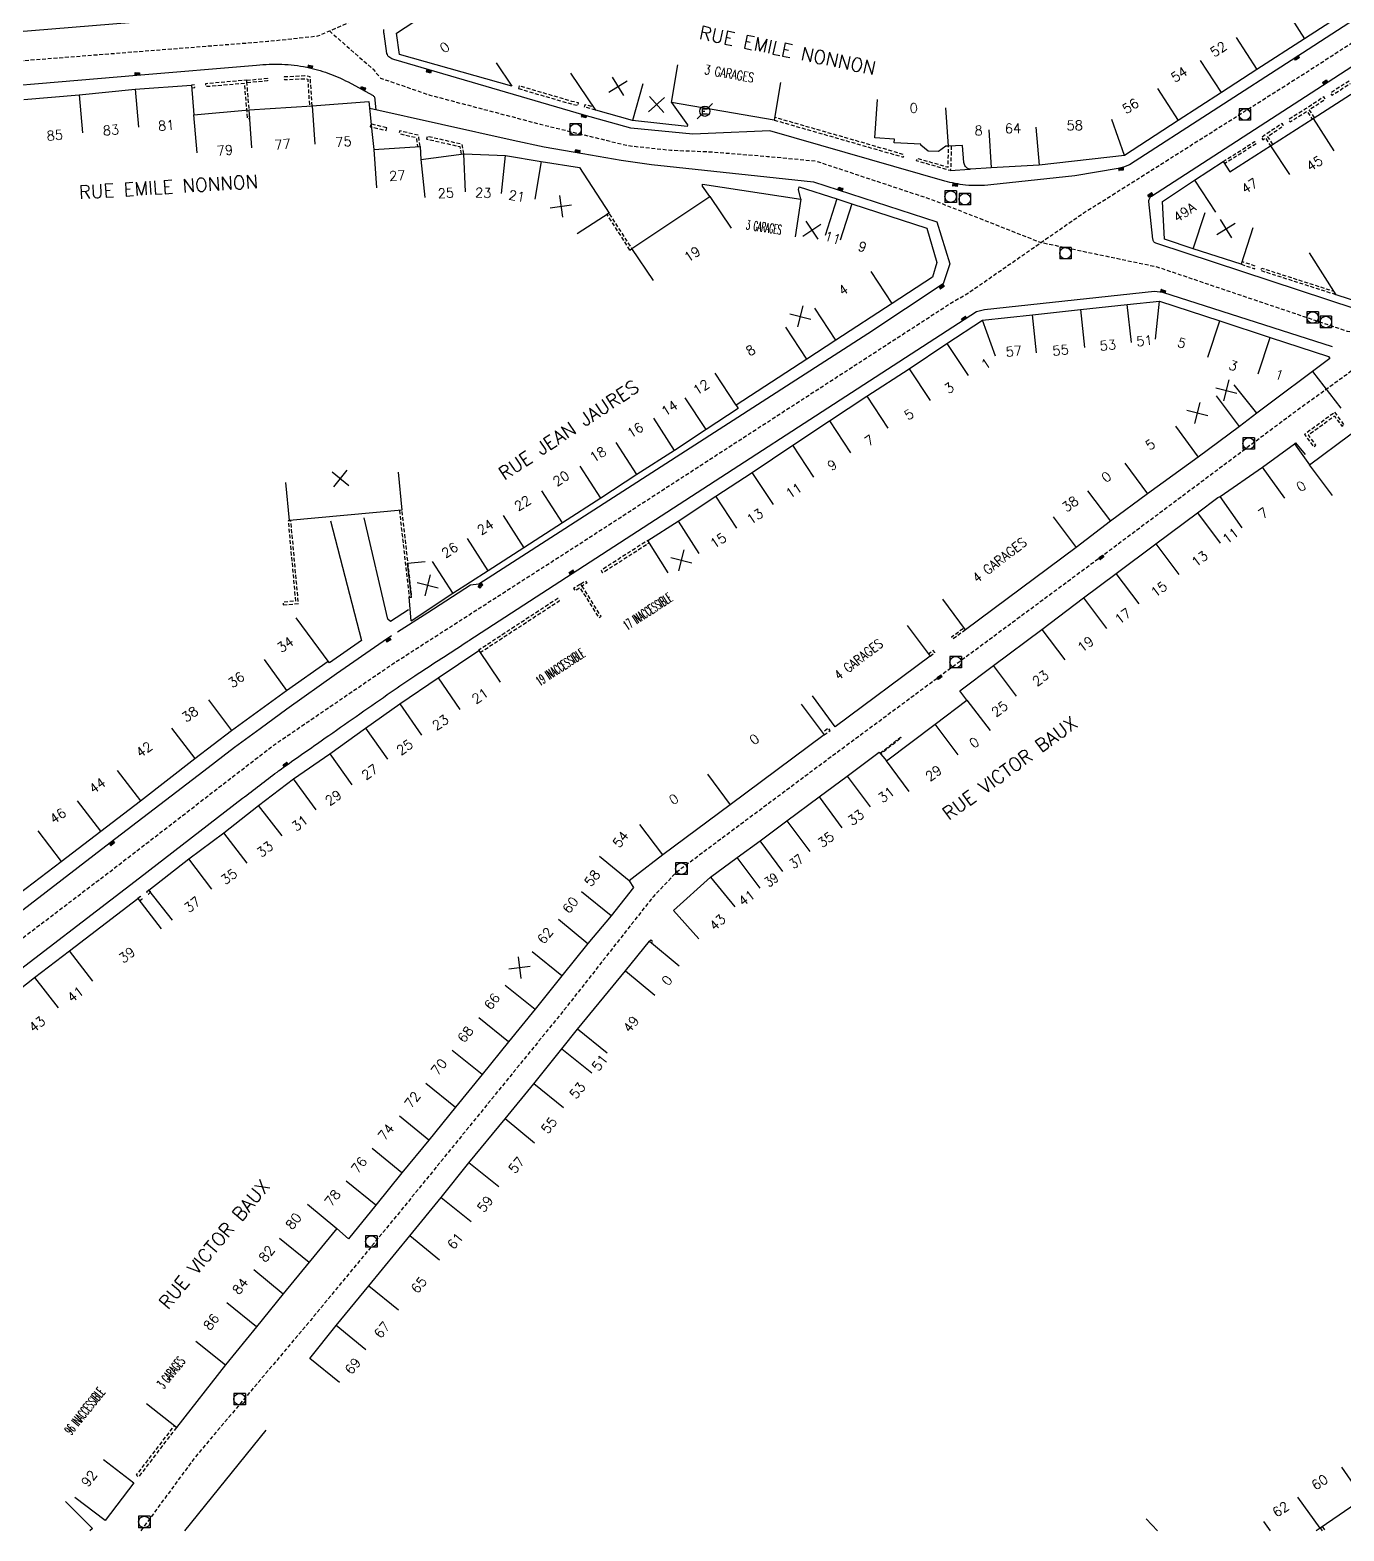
# Model space of a CAD drawing. Header units: millimetres. Extents: x 154999 to 156001, y 121000 to 122001.
# Drawn here: x 155119.1 to 155290.9, y 121000 to 121196.3 of the extents above; entities that cross this region are included whole.
import ezdxf
from ezdxf.enums import TextEntityAlignment as Align

# ---------------------------------------------------------------- set-up
doc = ezdxf.new("R2010")
doc.units = ezdxf.units.MM
doc.linetypes.add('DASHED', pattern=[0.75, 0.5, -0.25])
doc.layers.get('0').update_dxf_attribs({"linetype": 'CONTINUOUS'})
for name, color, linetype in [('W0001', 6, 'DASHED'), ('W0008', 7, 'CONTINUOUS'), ('W0017', 7, 'CONTINUOUS'), ('W0100', 7, 'CONTINUOUS'), ('W0112', 1, 'DASHED'), ('W0400', 7, 'CONTINUOUS'), ('W0420', 7, 'CONTINUOUS'), ('W0471', 7, 'CONTINUOUS'), ('W0984', 7, 'CONTINUOUS'), ('W0989', 7, 'CONTINUOUS'), ('W0991', 7, 'CONTINUOUS'), ('W1102', 7, 'CONTINUOUS')]:
    doc.layers.add(name, color=color, linetype=linetype)
doc.styles.get("Standard").update_dxf_attribs({"font": 'romans.shx', "width": 0.85})

# ---------------------------------------------------------------- blocks, each defined once
blk = doc.blocks.new('T400')
for p, q in [((-0.15, 0.3), (0.15, 0.3)), ((-0.15, -0.25), (-0.15, 0.3)), ((-0.15, 0.15), (0.15, 0.15)), ((-0.15, 0), (0.15, 0)), ((0.15, 0.3), (0.15, -0.25)), ((-0.15, -0.15), (0.15, -0.15)), ((-0.15, -0.25), (-0.15, -0.3)), ((-0.15, -0.3), (0.15, -0.3)), ((0.15, -0.3), (0.15, -0.25))]:
    blk.add_line(p, q)
blk = doc.blocks.new('t991o')
at = {"color": 0, "linetype": 'Continuous'}
for p, q in [((-1, 1), (1, -1)), ((-1, -1), (1, 1))]:
    blk.add_line(p, q, dxfattribs=at)
blk = doc.blocks.new('T420')
for p, q in [((0.75, 0.75), (-0.75, 0.75)), ((-0.75, 0.75), (-0.75, -0.75)), ((0.75, 0.75), (0.75, -0.75)), ((0.75, -0.75), (-0.75, -0.75))]:
    blk.add_line(p, q)
blk.add_ellipse((0, 0), major_axis=(-0.53, 0.53), ratio=1, start_param=3.926991, end_param=10.210176)
blk = doc.blocks.new('T471')
for p, q in [((-0.333334, 0.333334), (-0.333334, -0.333334)), ((-0.333334, 0.333334), (0.333334, 0.333334)), ((-0.333334, 0), (0, 0)), ((0.500001, 0.500001), (1.000002, 1.000002)), ((-0.500001, -0.500001), (-1.000002, -1.000002)), ((-0.333334, -0.333334), (0.333334, -0.333334))]:
    blk.add_line(p, q)
blk.add_ellipse((0, 0), major_axis=(0.471405, 0.471405), ratio=1, start_param=5.4977871438, end_param=11.780972451)

msp = doc.modelspace()

# ---------------------------------------------------------------- linework, layer by layer
at = {"layer": 'W0001', "flags": 128}
for points in [[(155000, 121204), (155027.91, 121200.24), (155082.58, 121193.01), (155100.47, 121191.8), (155111.69, 121191.8), (155150.23, 121194.83), (155156.78, 121195.53), (155160.51, 121197.16), (155166.35, 121201.13), (155195.09, 121220.96), (155241.5, 121252.34), (155272.8, 121273.57), (155292.33, 121286.81), (155328.07, 121311.78), (155364.75, 121336.74), (155374.12, 121343.36)], [(155409.87, 121270.76), (155375.71, 121249.01), (155365.05, 121242.26), (155327.02, 121217.34), (155286.14, 121190.81), (155263.95, 121176.77), (155256.84, 121172.3), (155241.83, 121161.88), (155239.65, 121160.62), (155191.34, 121129.29), (155166.62, 121113.41), (155151.03, 121102.76), (155129.53, 121086.17), (155101.1, 121064.53), (155095.42, 121059.52), (155090.49, 121053.68), (155081.09, 121039.72), (155072.15, 121027.93), (155062.4, 121016.17), (155055.18, 121007.58), (155054.38, 121005.52), (155054.26, 121002.89), (155053.78, 121000)], [(155420.62, 121248.85), (155400.18, 121233.23), (155397.87, 121231.1), (155395.56, 121229.14), (155345.63, 121191.86), (155307.96, 121163.38), (155303.95, 121160.4), (155284.06, 121146), (155274.43, 121138.79), (155259.42, 121127.57), (155222.66, 121100.33), (155203.63, 121086.13), (155200.6, 121082.95), (155188.9, 121068.07), (155167.43, 121041.67), (155155.74, 121027.47), (155140.68, 121009.62), (155133.59, 121000)], [(155158.27, 121196.18), (155163.96, 121191.21), (155164.97, 121190.01), (155171.39, 121187.8), (155185.84, 121183.99), (155197.29, 121181.19), (155202.91, 121180.59), (155207.93, 121180.39), (155215.56, 121179.78), (155221.9, 121179.17), (155236.96, 121174.16), (155251.21, 121168.55), (155266.47, 121165.34), (155291.36, 121156.92), (155298.72, 121156.31), (155301.7, 121155.87), (155303.27, 121154.91), (155305.06, 121152.73), (155319, 121133.19), (155340.68, 121102.84), (155366.86, 121066.85)]]:
    msp.add_lwpolyline(points, dxfattribs=at)
at = {"layer": 'W0008', "flags": 128}
for points in [[(155371.88, 121345.28), (155326.79, 121314.29), (155289.13, 121288.43), (155239.78, 121254.82), (155193.14, 121223.09), (155162.24, 121202.09), (155155.49, 121199.35), (155152.83, 121198.96), (155111.8, 121195.6), (155108.03, 121200.38, -0.060237), (155107.76, 121200.95, -0.060237), (155107.63, 121201.57, -0.050109), (155107.64, 121202.09, -0.050109), (155107.75, 121202.6)], [(155325.82, 121219.43), (155284.79, 121192.81), (155262.91, 121178.68), (155262.13, 121178.37), (155261.41, 121178.21), (155255.76, 121177.24), (155244.78, 121176.05, -0.027577), (155243.11, 121175.95, -0.027577), (155241.45, 121176.02, -0.022687), (155240.09, 121176.23, -0.022687), (155238.76, 121176.55), (155215.87, 121183.1), (155207.8, 121182.79), (155205.8, 121182.7), (155197.69, 121183.46), (155191.6, 121185.17), (155166.71, 121192.44, -0.066105), (155166.42, 121192.53, -0.066105), (155166.16, 121192.69, -0.071456), (155165.93, 121192.94, -0.071456), (155165.79, 121193.24), (155165.42, 121195.8, -0.08928), (155165.38, 121196.35, -0.08928)], [(155296.25, 121158.57), (155266.45, 121168.37, -0.083703), (155266.25, 121168.46, -0.083703), (155266.08, 121168.62, -0.067754), (155266, 121168.77, -0.067754), (155265.95, 121168.95), (155265.44, 121173.89, -0.068063), (155265.46, 121174.12, -0.068063), (155265.54, 121174.33, -0.049347), (155265.64, 121174.47, -0.049347), (155265.76, 121174.59), (155288.89, 121189.53), (155327.31, 121214.52)], [(155104.24, 121187.96), (155133.1, 121190.39), (155148.76, 121191.69, -0.040663), (155152.04, 121191.83, -0.040663), (155155.31, 121191.44, -0.03553), (155158.08, 121190.66, -0.03553), (155160.71, 121189.51), (155163.91, 121187.77, -0.065504), (155164.05, 121187.66, -0.065504), (155164.15, 121187.52, -0.071135), (155164.21, 121187.34, -0.071135), (155164.22, 121187.15), (155164.34, 121185.88)], [(155166.37, 121117.06), (155165.29, 121116.32), (155159.21, 121112.11), (155152.7, 121107.49), (155149.21, 121104.92), (155145.86, 121102.46), (155141.86, 121099.36), (155129.59, 121089.99), (155102.34, 121069.04, 0.011925), (155098.8, 121066.26, 0.02308), (155097.07, 121064.69, 0.002925), (155093.83, 121061.45, 0.003852), (155091.41, 121058.95, 0.023085), (155090.39, 121057.78, 0.010317), (155088.29, 121055.03), (155070, 121029.54, -0.023203), (155067.83, 121026.48, -0.023203), (155065.38, 121023.64, -0.015389), (155063.61, 121021.89, -0.015389), (155061.74, 121020.24), (155047.86, 121008.66), (155037.46, 121000)], [(155057.18, 121000, -0.013676), (155058.09, 121001.88, -0.019917), (155059.61, 121004.53, -0.019917), (155061.33, 121007.05), (155067.64, 121015.99), (155081.84, 121035.91), (155090.81, 121048.37), (155093.07, 121051.52, -0.02366), (155095.69, 121055.02, -0.02366), (155098.64, 121058.25, -0.022495), (155101.7, 121061.06, -0.022495), (155105.01, 121063.57), (155114.1, 121070.6), (155133.43, 121085.44), (155146.89, 121095.82, -0.002584), (155151.43, 121099.26, -0.007651), (155152.99, 121100.39, -0.000457), (155158.19, 121104.04, -0.000292), (155166.35, 121109.74, -0.006695), (155169.44, 121111.84, -0.002981), (155176.48, 121116.42)]]:
    msp.add_lwpolyline(points, format="xyb", dxfattribs=at)
for points in [[(155163.57, 121186.07), (155182.29, 121181.91), (155186.34, 121181.01), (155191.41, 121180.14), (155196.41, 121179.27), (155200.41, 121178.73), (155202.46, 121178.49), (155221.59, 121176.46), (155237.69, 121171.22), (155239.39, 121165.72), (155238.52, 121163.11), (155228.66, 121156.58), (155177.8, 121123.81), (155176.73, 121123.68), (155171.16, 121120.09), (155167.17, 121117.57)], [(155176.49, 121116.45), (155190.03, 121125.22), (155242.9, 121159.49), (155243.94, 121159.76), (155266.16, 121162.13), (155267.21, 121162.01), (155289.41, 121154.92)]]:
    msp.add_lwpolyline(points, dxfattribs=at)
at = {"layer": 'W0017'}
for p, q in [((155239.44, 121177.92), (155242.03, 121178.11)), ((155286.83, 121151.64), (155290.52, 121146.85))]:
    msp.add_line(p, q, dxfattribs=at)
at = {"layer": 'W0017', "flags": 128}
for points in [[(155284.45, 121142.19), (155284.61, 121142.33), (155285.88, 121140.79)], [(155158.42, 121132.1), (155162.45, 121116.47), (155158.28, 121113.52), (155158.12, 121113.78)], [(155168.63, 121120.47), (155166.26, 121118.96), (155165.92, 121119.24), (155162.81, 121132.49)], [(155139.38, 121000), (155150.02, 121013.2)]]:
    msp.add_lwpolyline(points, dxfattribs=at)
at = {"layer": 'W0100', "flags": 128}
for points in [[(155180.08, 121192.02), (155182.11, 121188.98), (155167.45, 121193.1), (155167.03, 121195.87), (155174.12, 121200.56), (155178.56, 121203.66), (155182.82, 121206.6), (155187.16, 121209.48), (155195.55, 121215.18), (155200.24, 121218.24), (155205.12, 121221.51), (155210.08, 121224.89), (155215.38, 121228.6), (155220.21, 121231.9), (155224.92, 121235.08), (155228.79, 121237.66), (155232.54, 121240.26), (155237.04, 121243.28), (155240.04, 121245.33), (155246.84, 121249.97), (155251.31, 121252.96), (155256.31, 121256.37), (155259.13, 121252.24)], [(155217.28, 121189.45), (155216.44, 121184.53), (155203.01, 121186.81), (155205.09, 121183.91), (155205.05, 121183.69), (155197.9, 121184.47), (155193.09, 121185.84), (155189.84, 121190.64)], [(155118.33, 121187.21), (155125.54, 121187.83), (155132.89, 121188.56), (155140.25, 121189.09), (155140.54, 121185.23), (155147.8, 121185.87), (155156.01, 121186.37), (155163.41, 121186.97), (155163.86, 121182.65), (155164.06, 121180.66), (155170.12, 121181.09), (155170.24, 121179.39), (155175.84, 121180.12), (155181.31, 121179.91), (155185.96, 121179.11), (155190.98, 121178.31), (155194.84, 121172.36), (155190.65, 121169.64)], [(155279.03, 121170.43), (155277.49, 121165.67), (155271.23, 121167.7), (155267.46, 121168.97), (155267.19, 121173.88), (155271.4, 121176.65), (155275.13, 121179.09), (155276, 121177.75), (155286.92, 121184.72), (155292.41, 121188.26)], [(155200.63, 121163.56), (155197.84, 121167.71), (155208, 121174.55), (155207.04, 121175.89), (155207.08, 121176.13), (155219.92, 121174.19), (155219.62, 121175.46), (155219.7, 121175.78), (155224.61, 121174.21), (155226.59, 121173.58), (155236.39, 121170.41), (155237.72, 121165.9), (155237.15, 121163.97), (155231.86, 121160.52), (155224.49, 121155.75), (155220.7, 121153.24), (155211.46, 121147.22), (155211.74, 121146.81), (155207.55, 121144.04), (155203.41, 121141.32), (155198.49, 121138.17), (155193.78, 121135.08), (155188.76, 121131.84), (155183.69, 121128.59), (155179.04, 121125.59), (155174.43, 121122.6), (155168.95, 121119.01)], [(155306.77, 121172.73), (155309.78, 121168.73), (155306.81, 121166.5), (155299.39, 121160.88), (155296.37, 121164.87), (155294.89, 121160.06), (155289.91, 121161.68), (155286.44, 121167.15)], [(155202.57, 121125.32), (155199.89, 121129.54), (155203.88, 121132.06), (155208.82, 121135.34), (155213.56, 121138.43), (155218.86, 121142), (155223.68, 121145.17), (155228.56, 121148.4), (155234.08, 121152.01), (155239.03, 121155.3), (155243.68, 121158.37), (155250.22, 121159.07), (155256.48, 121159.74), (155262.6, 121160.39), (155266.82, 121160.86), (155274.71, 121158.25), (155281.3, 121156.11), (155288.92, 121153.59), (155289.1, 121153.33), (155279.56, 121146.18), (155277.26, 121144.45), (155271.86, 121140.46), (155265.26, 121135.63), (155260.42, 121132.05), (155255.92, 121128.62), (155241.46, 121117.86), (155238.47, 121121.87)], [(155240.71, 121109.87), (155245.1, 121113.17), (155251.41, 121117.91), (155256.89, 121122.03), (155261.16, 121125.24), (155266.36, 121129.1), (155271.78, 121133.18), (155274.46, 121135.17), (155274.77, 121135.28), (155280.29, 121139.13), (155284.45, 121142.19), (155286.43, 121139.44), (155291.71, 121143.38), (155296.94, 121147.29), (155294.97, 121150.07), (155297.78, 121152.17), (155297.9, 121152.15), (155301.29, 121147.43), (155298.39, 121145.35), (155301.5, 121141.43)], [(155167.27, 121138.48), (155167.74, 121133.5), (155153.04, 121132.14), (155152.57, 121137.12)], [(155168.95, 121119.03), (155168.71, 121122.13), (155169, 121122.15), (155168.5, 121126.58), (155170.8, 121126.81)], [(155117.69, 121083.38), (155123.18, 121087.57), (155128.38, 121091.53), (155133.55, 121095.48), (155140.68, 121101.04), (155145.45, 121104.67), (155152.64, 121109.92), (155158.12, 121113.78), (155156.9, 121115.42), (155153.91, 121119.42)], [(155233.84, 121118.43), (155236.82, 121114.42), (155224.41, 121105.19), (155221.43, 121109.21)], [(155137.74, 121079.89), (155134.66, 121083.83), (155139.88, 121087.91), (155144.48, 121091.32), (155149.02, 121094.88), (155153.58, 121098.37), (155158.32, 121101.66), (155162.98, 121105), (155167.49, 121108.19), (155172.51, 121111.58), (155177.83, 121115.16), (155180.62, 121111.02)], [(155206.59, 121077.43), (155203.26, 121081.16), (155208.12, 121085.5), (155211.61, 121088.08), (155214.6, 121090.28), (155218.1, 121092.88), (155222.31, 121096), (155225.99, 121098.7), (155230.16, 121101.86), (155231.1, 121100.74), (155237.48, 121105.5), (155241.63, 121108.66), (155240.72, 121109.86)], [(155219.96, 121108.12), (155222.95, 121104.11), (155210.68, 121094.98), (155201.89, 121088.42), (155198.27, 121085.64), (155197.48, 121085.04), (155198.03, 121084.16), (155195.11, 121080.44), (155192.08, 121076.84), (155188.66, 121072.61), (155185.16, 121068.26), (155181.68, 121063.96), (155178.23, 121059.68), (155174.76, 121055.41), (155171.29, 121051.1), (155167.75, 121046.86), (155164.35, 121042.6), (155160.79, 121038.21), (155159.26, 121039.55), (155155.62, 121035.14), (155152.24, 121031.02), (155148.73, 121026.7), (155144.7, 121021.71), (155138.27, 121013.54), (155134.34, 121016.63)], [(155086.01, 121021.24), (155082.65, 121024.93), (155089.79, 121031.44), (155084.89, 121036.94), (155091.06, 121045.42), (155093.99, 121049.35), (155096.98, 121053.77), (155100.97, 121057.53), (155105.17, 121061.08), (155109.64, 121064.58), (155114.2, 121068.05), (155119.73, 121072.38), (155124.3, 121075.89), (155133.23, 121082.71), (155136.26, 121078.74)], [(155159.61, 121019.43), (155155.71, 121022.55), (155159.15, 121026.86), (155163.42, 121032.08), (155168.8, 121038.62), (155172.9, 121043.61), (155176.52, 121048.16), (155181.24, 121053.89), (155184.99, 121058.5), (155188.68, 121063.04), (155190.71, 121065.63), (155196.98, 121073.27), (155200.15, 121077.12), (155204.01, 121073.93)], [(155128.72, 121009.33), (155132.7, 121006.31), (155128.95, 121001.37), (155124.97, 121004.4)], [(155123.75, 121003.86), (155127.3, 121000.34), (155126.96, 121000)]]:
    msp.add_lwpolyline(points, dxfattribs=at)
msp.add_lwpolyline([(155290.56, 121198.24), (155285.8, 121195.17), (155279.56, 121191.12), (155274.91, 121188.11), (155269.26, 121184.47), (155262.26, 121179.9), (155251.07, 121178.63), (155244.82, 121178.27), (155242.14, 121178.09, -0.106926), (155241.76, 121178.2, -0.106926), (155241.45, 121178.44, -0.079821), (155241.31, 121178.7, -0.079821), (155241.25, 121178.99), (155241.05, 121181.22), (155239.22, 121181.13), (155238.89, 121181.1), (155237.94, 121180.42), (155236.58, 121180.45), (155235.6, 121181.25), (155235.62, 121181.39), (155232.14, 121181.54), (155232.16, 121182.04), (155229.6, 121182.21), (155229.94, 121187.2)], format="xyb", dxfattribs=at)
at = {"layer": 'W0100'}
for points in [[(155357.18, 121046.12), (155359.85, 121041.99), (155353.94, 121037.97), (155347.86, 121033.99), (155345.53, 121037.52), (155327.9, 121025.9), (155320.61, 121021.24), (155320.39, 121021.53), (155316.2, 121018.56), (155316.99, 121017.43), (155315.13, 121016.09), (155314.33, 121017.23), (155311.75, 121015.41), (155305.12, 121010.73), (155304.73, 121011.28), (155302.95, 121010.02), (155299.4, 121007.52), (155299, 121008.07), (155293.5, 121004.24), (155287.81, 121000.38), (155287.29, 121000)], [(155266.56, 121000), (155265.09, 121001.57)]]:
    msp.add_lwpolyline(points, dxfattribs=at)
at = {"layer": 'W0112', "flags": 128}
for points in [[(155147.46, 121189.73), (155150.16, 121190.01), (155150.19, 121189.66), (155147.48, 121189.38), (155147.46, 121189.73), (155142.07, 121189.28), (155142.1, 121188.93), (155147.14, 121189.35), (155147.53, 121184.72), (155147.88, 121184.75)], [(155156.01, 121186.37), (155155.77, 121190.18), (155155.07, 121190.3), (155152.37, 121190.16), (155152.38, 121189.81), (155155.05, 121189.94), (155155.44, 121189.88), (155155.66, 121186.35)], [(155140.65, 121189.12), (155140.25, 121189.09), (155140.28, 121188.74), (155140.68, 121188.77)], [(155182.98, 121188.65), (155189.91, 121186.63), (155190.78, 121186.44), (155190.85, 121186.78), (155189.99, 121186.97), (155183.08, 121188.99)], [(155165.76, 121183.52), (155163.68, 121184), (155163.6, 121183.66), (155165.68, 121183.17)], [(155170.12, 121181.09), (155169.94, 121182.52), (155167.48, 121183.11), (155167.39, 121182.76), (155169.63, 121182.24), (155169.77, 121181.05)], [(155175.84, 121180.12), (155175.65, 121181.34), (155171.06, 121182.39), (155170.98, 121182.05), (155175.34, 121181.05), (155175.5, 121180.06)], [(155197.54, 121167.52), (155197.84, 121167.71), (155194.84, 121172.36), (155194.55, 121172.17)], [(155290.94, 121144.71), (155289.76, 121146.32), (155285.79, 121143.42), (155286.97, 121141.8), (155287.26, 121142.01), (155286.28, 121143.34), (155289.68, 121145.83), (155290.66, 121144.5)], [(155167.42, 121133.47), (155168.71, 121122.13), (155169.05, 121122.17), (155167.76, 121133.52)], [(155152.23, 121121.12), (155154.22, 121121.3), (155153.23, 121132.13), (155152.88, 121132.1), (155153.84, 121121.62), (155152.2, 121121.47)], [(155200.08, 121129.25), (155199.89, 121129.54), (155193.8, 121125.63), (155193.99, 121125.33)], [(155191.13, 121123.86), (155191.72, 121124.26), (155191.92, 121123.97), (155191.32, 121123.57), (155191.13, 121123.86), (155190.21, 121123.28), (155190.4, 121122.98), (155191.02, 121123.38), (155193.5, 121119.45), (155193.8, 121119.63)], [(155188.16, 121121.97), (155177.78, 121115.17), (155177.97, 121114.88), (155188.35, 121121.68)], [(155134.66, 121083.83), (155134.36, 121083.55), (155134.6, 121083.29), (155134.9, 121083.57)], [(155133.56, 121082.97), (155133.23, 121082.71), (155133.44, 121082.43), (155133.78, 121082.69)]]:
    msp.add_lwpolyline(points, close=True, dxfattribs=at)
for points in [[(155291.61, 121189.62), (155289.17, 121188.07), (155289.36, 121187.78), (155291.8, 121189.32)], [(155193.09, 121185.84), (155191.61, 121186.23), (155191.7, 121186.57), (155192.79, 121186.28)], [(155287.1, 121184.84), (155286.41, 121185.88), (155288.49, 121187.26), (155288.3, 121187.56), (155285.92, 121185.98), (155283.7, 121184.58), (155283.89, 121184.28), (155286.11, 121185.69), (155286.8, 121184.65)], [(155216.44, 121184.53), (155233.32, 121179.68), (155233.41, 121180.01), (155216.54, 121184.86)], [(155281.64, 121181.35), (155280.95, 121182.39), (155283.04, 121183.78), (155282.85, 121184.07), (155280.46, 121182.48), (155280.13, 121182.22), (155280.35, 121181.95), (155280.66, 121182.19), (155281.34, 121181.16)], [(155239.58, 121181.15), (155239.52, 121178.2), (155239.44, 121177.92), (155235.05, 121179.19), (155235.14, 121179.53), (155239.18, 121178.36), (155239.23, 121181.13)], [(155275.13, 121179.09), (155279.26, 121181.71), (155279.45, 121181.42), (155275.31, 121178.8)], [(155277.49, 121165.67), (155279.26, 121165.09), (155279.37, 121165.42), (155277.6, 121166.01)], [(155289.91, 121161.68), (155280.08, 121164.82), (155280.18, 121165.16), (155289.62, 121162.14)], [(155241.46, 121117.86), (155239.83, 121116.66), (155239.62, 121116.94), (155241.25, 121118.14)], [(155236.82, 121114.42), (155237.45, 121114.89), (155237.23, 121115.17), (155236.61, 121114.69)], [(155222.95, 121104.11), (155223.75, 121104.69), (155223.54, 121104.98), (155222.74, 121104.39)], [(155230.28, 121101.71), (155232.97, 121103.82), (155233.05, 121103.73), (155230.36, 121101.62)], [(155200.15, 121077.12), (155200.32, 121077.31), (155200.58, 121077.08), (155200.42, 121076.89)], [(155138.27, 121013.54), (155133.32, 121007.08), (155133.04, 121007.29), (155137.99, 121013.75)]]:
    msp.add_lwpolyline(points, dxfattribs=at)
at = {"layer": 'W0112'}
for points in [[(155288.14, 121000), (155287.85, 121000.4)], [(155288.1, 121000.57), (155288.51, 121000)]]:
    msp.add_lwpolyline(points, dxfattribs=at)
at = {"layer": 'W1102'}
for p, q in [((155283.08, 121199.37), (155285.8, 121195.17)), ((155276.84, 121195.31), (155279.56, 121191.12)), ((155203.01, 121186.81), (155203.85, 121191.74)), ((155274.91, 121188.11), (155272.2, 121192.31)), ((155125.54, 121187.83), (155126, 121182.85)), ((155132.89, 121188.56), (155133.31, 121183.58)), ((155199.27, 121189.28), (155197.9, 121184.47)), ((155266.54, 121188.66), (155269.26, 121184.47)), ((155148.11, 121180.88), (155147.8, 121185.87)), ((155156.01, 121186.37), (155156.36, 121181.39)), ((155239.22, 121181.13), (155238.88, 121186.12)), ((155140.98, 121180.25), (155140.54, 121185.23)), ((155262.26, 121179.9), (155260.57, 121184.61)), ((155286.92, 121184.72), (155289.62, 121180.51)), ((155244.52, 121183.26), (155244.82, 121178.27)), ((155250.64, 121183.61), (155251.07, 121178.63)), ((155164.06, 121180.66), (155164.45, 121175.68)), ((155176.07, 121175.12), (155175.84, 121180.12)), ((155180.79, 121174.94), (155181.31, 121179.91)), ((155281.34, 121181.16), (155283.82, 121177.41)), ((155170.24, 121179.39), (155170.74, 121174.42)), ((155185.96, 121179.11), (155185.14, 121174.17)), ((155271.4, 121176.65), (155274.15, 121172.47)), ((155208, 121174.55), (155210.79, 121170.4)), ((155219.92, 121174.19), (155219.18, 121169.25)), ((155224.61, 121174.21), (155223.09, 121169.44)), ((155226.59, 121173.58), (155225.06, 121168.82)), ((155271.23, 121167.7), (155272.8, 121172.45)), ((155231.86, 121160.52), (155229.13, 121164.71)), ((155263.14, 121155.42), (155262.6, 121160.39)), ((155266.3, 121155.89), (155266.82, 121160.86)), ((155224.49, 121155.75), (155221.76, 121159.94)), ((155245.37, 121153.66), (155243.68, 121158.37)), ((155250.75, 121154.1), (155250.22, 121159.07)), ((155256.48, 121159.74), (155257.01, 121154.76)), ((155220.7, 121153.24), (155217.96, 121157.42)), ((155273.15, 121153.5), (155274.71, 121158.25)), ((155239.03, 121155.3), (155241.79, 121151.13)), ((155279.74, 121151.35), (155281.3, 121156.11)), ((155211.46, 121147.22), (155208.73, 121151.41)), ((155234.08, 121152.01), (155236.83, 121147.84)), ((155277.26, 121144.45), (155274.27, 121148.46)), ((155279.56, 121146.18), (155276.59, 121149.89)), ((155207.55, 121144.04), (155204.8, 121148.21)), ((155228.56, 121148.4), (155231.31, 121144.22)), ((155203.41, 121141.32), (155200.69, 121145.52)), ((155223.68, 121145.17), (155226.43, 121140.99)), ((155268.9, 121144.49), (155271.86, 121140.46)), ((155198.49, 121138.17), (155195.77, 121142.37)), ((155221.63, 121137.84), (155218.86, 121142)), ((155193.78, 121135.08), (155191.05, 121139.27)), ((155262.3, 121139.66), (155265.26, 121135.63)), ((155283.21, 121135.07), (155280.29, 121139.13)), ((155289.42, 121135.43), (155286.43, 121139.44)), ((155216.33, 121134.26), (155213.56, 121138.43)), ((155188.76, 121131.84), (155186.05, 121136.04)), ((155211.57, 121131.16), (155208.82, 121135.34)), ((155257.42, 121136.05), (155260.42, 121132.05)), ((155277.63, 121131.18), (155274.77, 121135.28)), ((155180.99, 121132.8), (155183.69, 121128.59)), ((155271.78, 121133.18), (155274.77, 121129.17)), ((155203.88, 121132.06), (155206.6, 121127.86)), ((155252.91, 121132.62), (155255.92, 121128.62)), ((155179.04, 121125.59), (155176.33, 121129.79)), ((155266.36, 121129.1), (155269.35, 121125.1)), ((155171.69, 121126.79), (155174.43, 121122.6)), ((155264.15, 121121.24), (155261.16, 121125.24)), ((155256.89, 121122.03), (155259.89, 121118.03)), ((155251.41, 121117.91), (155254.42, 121113.92)), ((155149.72, 121113.98), (155152.64, 121109.92)), ((155248.1, 121109.17), (155245.1, 121113.17)), ((155172.51, 121111.58), (155175.31, 121107.43)), ((155142.46, 121108.68), (155145.45, 121104.67)), ((155167.49, 121108.19), (155170.33, 121104.07)), ((155241.63, 121108.66), (155244.66, 121104.69)), ((155240.49, 121101.51), (155237.48, 121105.5)), ((155137.63, 121105), (155140.68, 121101.04)), ((155162.98, 121105), (155165.88, 121100.92)), ((155158.32, 121101.66), (155161.2, 121097.57)), ((155130.5, 121099.44), (155133.55, 121095.48)), ((155234.09, 121096.73), (155231.1, 121100.74)), ((155156.52, 121094.33), (155153.58, 121098.37)), ((155207.7, 121098.99), (155210.68, 121094.98)), ((155225.99, 121098.7), (155228.98, 121094.69)), ((155128.38, 121091.53), (155125.35, 121095.5)), ((155222.31, 121096), (155225.28, 121091.98)), ((155152.08, 121090.93), (155149.02, 121094.88)), ((155120.15, 121091.55), (155123.18, 121087.57)), ((155201.89, 121088.42), (155198.87, 121092.41)), ((155218.1, 121092.88), (155221.08, 121088.86)), ((155147.51, 121087.34), (155144.48, 121091.32)), ((155217.57, 121086.26), (155214.6, 121090.28)), ((155142.9, 121083.93), (155139.88, 121087.91)), ((155197.48, 121085.04), (155193.61, 121088.21)), ((155214.58, 121084.06), (155211.61, 121088.08)), ((155208.12, 121085.5), (155211.27, 121081.62)), ((155195.11, 121080.44), (155191.24, 121083.59)), ((155188.22, 121080.02), (155192.08, 121076.84)), ((155127.34, 121071.91), (155124.3, 121075.89)), ((155188.66, 121072.61), (155184.77, 121075.75)), ((155119.73, 121072.38), (155122.79, 121068.43)), ((155196.98, 121073.27), (155200.84, 121070.09)), ((155181.27, 121071.4), (155185.16, 121068.26)), ((155181.68, 121063.96), (155177.79, 121067.11)), ((155194.61, 121062.5), (155190.71, 121065.63)), ((155178.23, 121059.68), (155174.34, 121062.83)), ((155188.68, 121063.04), (155192.58, 121059.91)), ((155170.87, 121058.55), (155174.76, 121055.41)), ((155188.87, 121055.35), (155184.99, 121058.5)), ((155171.29, 121051.1), (155167.42, 121054.27)), ((155185.11, 121050.73), (155181.24, 121053.89)), ((155167.75, 121046.86), (155163.88, 121050.02)), ((155180.41, 121045.01), (155176.52, 121048.16)), ((155164.35, 121042.6), (155160.46, 121045.74)), ((155155.4, 121042.73), (155159.26, 121039.55)), ((155172.9, 121043.61), (155176.79, 121040.47)), ((155172.66, 121035.44), (155168.8, 121038.62)), ((155151.76, 121038.31), (155155.62, 121035.14)), ((155148.37, 121034.18), (155152.24, 121031.02)), ((155163.42, 121032.08), (155167.29, 121028.91)), ((155148.73, 121026.7), (155144.84, 121029.85)), ((155163.03, 121023.71), (155159.15, 121026.86)), ((155140.79, 121024.83), (155144.7, 121021.71))]:
    msp.add_line(p, q, dxfattribs=at)
for points in [[(155293.5, 121004.24), (155290.65, 121008.35)], [(155287.81, 121000.38), (155284.9, 121004.44)], [(155281.34, 121000), (155280.45, 121001.25)]]:
    msp.add_lwpolyline(points, dxfattribs=at)

# ---------------------------------------------------------------- block references
at = {"layer": 'W0400'}
for p, rotation in [((155155.75, 121191.53), 261.4972055916688), ((155284.77, 121192.65), 123.0277905578241), ((155133.13, 121190.55), 271.6930272080247), ((155171.24, 121190.91), 253.5255601858295), ((155288.47, 121189.48), 303.763042488609), ((155162.68, 121188.67), 66.59907109915426), ((155191.54, 121185.04), 254.5570260757245), ((155190.74, 121180.46), 77.36288799324551), ((155261.77, 121178.1), 278.1257555836414), ((155240.08, 121176.02), 261.6265724989232), ((155225.1, 121175.52), 70.17650224717836), ((155265.62, 121174.75), 127.2677288555603), ((155238.32, 121162.72), 300.2991864931824), ((155267.26, 121162.13), 252.7984307814913), ((155241.26, 121158.58), 121.560098795688), ((155259.22, 121127.34), 305.5721303393715), ((155189.95, 121125.39), 120.2335879326219), ((155178.03, 121123.61), 136.954136930992), ((155165.97, 121116.54), 300.1210456202209), ((155238.08, 121111.67), 126.8390850864402), ((155152.55, 121100.23), 125.1041270907203), ((155129.84, 121089.93), 305.3572563587098)]:
    msp.add_blockref('T400', p, dxfattribs=dict(at, rotation=rotation))
at = {"layer": 'W0420'}
for p in [(155277.97, 121185.25), (155190.46, 121183.3), (155239.51, 121174.51), (155241.36, 121174.18), (155254.53, 121167.11), (155286.84, 121158.7), (155288.58, 121158.12), (155278.48, 121142.22), (155240.16, 121113.63), (155204.29, 121086.62), (155163.76, 121037.85), (155146.53, 121017.24), (155134.07, 121001.18)]:
    msp.add_blockref('T420', p, dxfattribs=at)
at = {"layer": 'W0471'}
msp.add_blockref('T471', (155207.36, 121185.68), dxfattribs=at)
at = {"layer": 'W0991'}
for p, rotation in [((155196, 121188.93), 346.5518668023932), ((155201.06, 121186.55), 356.9601669851593), ((155188.54, 121173.24), 323.0388470538199), ((155221.37, 121170.14), 348.580860463352), ((155275.51, 121170.32), 346.7029126399225), ((155219.84, 121158.85), 300.63114), ((155275.54, 121149.17), 300.63114), ((155271.76, 121146.22), 300.63114), ((155159.72, 121137.64), 6.153227219856921), ((155204.28, 121126.96), 300.63114), ((155171.11, 121123.68), 300.63114), ((155183.13, 121073.68), 322.0830896239034)]:
    msp.add_blockref('t991o', p, dxfattribs=dict(at, rotation=rotation))

# ---------------------------------------------------------------- texts
at = {"layer": 'W0984'}
for s, rotation, width, p in [('3 GARAGES', 350.1956, 0.7, (155210.56, 121190.6)), ('3 GARAGES', 351.422, 0.5, (155215.09, 121170.51)), ('4 GARAGES', 37.8338, 0.9, (155245.9, 121126.99)), ('4 GARAGES', 37.8338, 0.8, (155227.46, 121114)), ('3 GARAGES', 51.9066, 0.5, (155137.56, 121020.72))]:
    msp.add_text(s, height=1.25, rotation=rotation, dxfattribs=dict(at, width=width)).set_placement(p, align=Align.MIDDLE)
for s, p in [('60', (155287.77, 121006.39)), ('62', (155282.67, 121002.84))]:
    msp.add_text(s, height=1.25, rotation=33.781, dxfattribs=at).set_placement(p, align=Align.MIDDLE)
at = {"layer": 'W0989'}
for s, rotation, p in [('RUE EMILE NONNON', 348.2525, (155218.18, 121193.65)), ('RUE EMILE NONNON', 3.5275, (155137.22, 121175.8)), ('RUE JEAN JAURES', 33.654, (155189.54, 121144)), ('RUE VICTOR BAUX', 36.1841, (155247.24, 121099.78)), ('RUE VICTOR BAUX', 50.2388, (155143.22, 121037.52))]:
    msp.add_text(s, height=1.75, rotation=rotation, dxfattribs=at).set_placement(p, align=Align.MIDDLE)
at = {"layer": 'W0991'}
for s, rotation, p in [('0', 34.3525, (155173.34, 121194.04)), ('52', 32.7641, (155274.52, 121193.81)), ('54', 32.7641, (155269.38, 121190.49)), ('0', 0.9211, (155234.69, 121186.1)), ('56', 32.7641, (155263.03, 121186.37)), ('83', 5.6477, (155129.7, 121183.22)), ('81', 4.0946, (155136.93, 121183.83)), ('8', 0.9211, (155243.16, 121183.17)), ('64', 0.9211, (155247.66, 121183.44)), ('58', 0.9211, (155255.73, 121183.83)), ('85', 4.9502, (155122.36, 121182.54)), ('77', 5.0172, (155152.15, 121181.35)), ('75', 4.5949, (155160.11, 121181.69)), ('79', 5.0172, (155144.61, 121180.57)), ('27', 3.2932, (155167.15, 121177.26)), ('45', 32.3875, (155287.09, 121178.86)), ('47', 32.3875, (155278.59, 121175.92)), ('25', 3.2932, (155173.49, 121174.98)), ('23', 357.8489, (155178.39, 121175.02)), ('21', 350.2031, (155182.78, 121174.58)), ('49A', 33.2445, (155270.08, 121172.47)), ('11', 342.3386, (155224.08, 121169.13)), ('9', 342.1077, (155227.98, 121167.95)), ('19', 33.9203, (155205.71, 121166.98)), ('4', 32.8979, (155225.46, 121162.33)), ('51', 6.4525, (155264.86, 121155.67)), ('8', 32.8979, (155213.35, 121154.42)), ('57', 6.0751, (155247.78, 121154.3)), ('55', 6.0751, (155253.88, 121154.43)), ('53', 6.0784, (155260.07, 121155.09)), ('5', 342.9032, (155269.74, 121155.37)), ('1', 33.4477, (155244.11, 121152.66)), ('3', 342.0004, (155276.46, 121152.42)), ('12', 32.8979, (155206.88, 121149.59)), ('1', 341.772, (155282.48, 121151.21)), ('3', 33.5638, (155239.32, 121149.49)), ('14', 32.8979, (155202.73, 121146.86)), ('5', 33.1908, (155234.06, 121146.02)), ('16', 32.8979, (155198.25, 121143.96)), ('7', 33.528, (155228.88, 121142.62)), ('5', 36.2037, (155265.61, 121142.08)), ('18', 32.8979, (155193.39, 121140.81)), ('9', 33.3272, (155224.02, 121139.41)), ('20', 32.8979, (155188.56, 121137.66)), ('11', 33.9667, (155219.01, 121136.07)), ('0', 36.5019, (155259.87, 121137.86)), ('0', 36.3795, (155285.34, 121136.64)), ('22', 32.8979, (155183.53, 121134.42)), ('38', 37.2563, (155255.14, 121134.32)), ('13', 33.1084, (155213.92, 121132.7)), ('7', 34.9077, (155280.39, 121133.11)), ('24', 32.8979, (155178.66, 121131.3)), ('11', 36.5275, (155276.1, 121130.16)), ('26', 32.8979, (155174.01, 121128.29)), ('15', 33.5501, (155209.11, 121129.53)), ('13', 36.9185, (155272.07, 121127.15)), ('15', 36.6343, (155266.74, 121123.16)), ('17', 36.9389, (155262.03, 121119.64)), ('34', 35.6482, (155152.5, 121115.93)), ('19', 36.934, (155257.15, 121115.97)), ('36', 35.6482, (155146.1, 121111.33)), ('23', 36.9318, (155251.26, 121111.54)), ('21', 34.006, (155177.97, 121109.22)), ('38', 35.6482, (155140.04, 121106.83)), ('25', 36.904, (155245.91, 121107.52)), ('23', 33.9757, (155172.79, 121105.74)), ('25', 35.2893, (155168.12, 121102.51)), ('0', 36.5975, (155213.83, 121103.55)), ('0', 37.31, (155242.59, 121103.11)), ('42', 35.6482, (155134.04, 121102.21)), ('27', 35.6482, (155163.56, 121099.26)), ('29', 36.7165, (155237.28, 121099.11)), ('44', 35.6482, (155127.93, 121097.48)), ('29', 34.6939, (155158.79, 121095.9)), ('0', 36.5975, (155203.3, 121095.71)), ('31', 37.1641, (155231.09, 121096.3)), ('46', 35.6482, (155122.76, 121093.53)), ('33', 36.2982, (155227.11, 121093.32)), ('31', 37.2653, (155154.4, 121092.57)), ('33', 38.1508, (155149.84, 121089.17)), ('54', 51.6921, (155196.35, 121090.46)), ('35', 36.5975, (155223.19, 121090.43)), ('35', 36.5114, (155145.15, 121085.59)), ('58', 51.9066, (155192.64, 121085.38)), ('37', 38.0355, (155140.35, 121081.93)), ('60', 51.9066, (155189.78, 121081.86)), ('41', 36.4071, (155212.83, 121082.77)), ('43', 41.7964, (155209.02, 121079.6)), ('62', 51.9066, (155186.48, 121077.87)), ('39', 37.4045, (155131.8, 121075.33)), ('0', 50.4789, (155202.42, 121072.01)), ('41', 37.446, (155125.06, 121070.17)), ('66', 51.9066, (155179.54, 121069.26)), ('43', 38.0788, (155120.05, 121066.28)), ('49', 50.6307, (155197.71, 121066.28)), ('68', 51.9066, (155176.06, 121064.96)), ('51', 51.8902, (155193.63, 121061.25)), ('70', 51.9066, (155172.61, 121060.69)), ('53', 50.8726, (155190.71, 121057.61)), ('72', 51.9066, (155169.13, 121056.39)), ('74', 51.9066, (155165.68, 121052.18)), ('55', 50.8936, (155187, 121053.05)), ('76', 51.9066, (155162.15, 121047.85)), ('57', 50.5263, (155182.74, 121047.85)), ('78', 51.9066, (155158.69, 121043.56)), ('59', 51.5432, (155178.63, 121042.77)), ('80', 51.9066, (155153.58, 121040.52)), ('61', 50.5849, (155174.72, 121037.94)), ('82', 51.9066, (155150.07, 121036.25)), ('84', 51.9066, (155146.61, 121032.02)), ('65', 50.5561, (155169.97, 121032.17)), ('86', 51.9066, (155142.82, 121027.35)), ('67', 50.6857, (155165.15, 121026.3)), ('69', 51.3667, (155161.33, 121021.58)), ('92', 51.9066, (155126.85, 121006.87))]:
    msp.add_text(s, height=1.25, rotation=rotation, dxfattribs=at).set_placement(p, align=Align.MIDDLE)
for s, rotation, width, p in [('17 INACCESSIBLE', 33.29, 0.5, (155199.89, 121120.26)), ('19 INACCESSIBLE', 33.29, 0.5, (155188.47, 121112.98)), ('37', 36.563, 0.8, (155219.33, 121087.56)), ('39', 36.3516, 0.8, (155216.07, 121085.15)), ('96 INACCESSIBLE', 51.5196, 0.5, (155126.28, 121015.68))]:
    msp.add_text(s, height=1.25, rotation=rotation, dxfattribs=dict(at, width=width)).set_placement(p, align=Align.MIDDLE)

doc.saveas('drawing.dxf')
